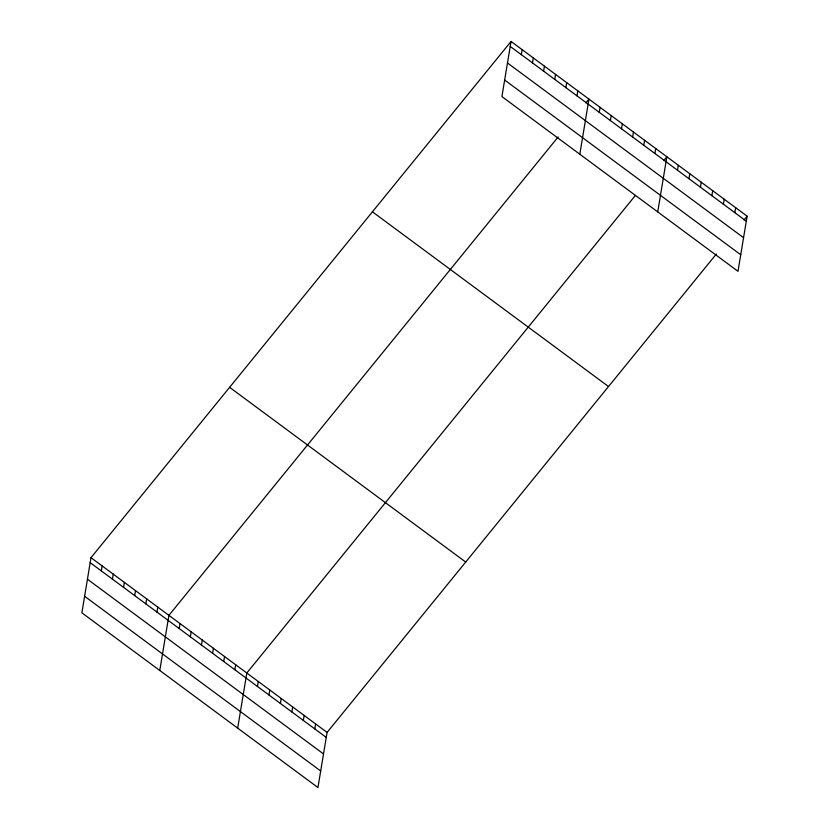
<?xml version="1.0" encoding="UTF-8"?>
<svg xmlns="http://www.w3.org/2000/svg" width="829" height="829" viewBox="0 0 829 829"><rect width="100%" height="100%" fill="white"/><g stroke="black" fill="none" stroke-linecap="round" stroke-linejoin="round"><path stroke-width="1.24" d="M511.047 41.45L501.918 96.578L737.997 271.311L747.126 216.182L511.047 41.45L91.003 557.689L81.874 612.818L317.953 787.55L327.082 732.421L716.329 254.037M101.304 570.901L102.133 565.927M112.433 579.139L113.262 574.165M123.562 587.378L124.391 582.404M134.692 595.616L135.521 590.642M145.821 603.854L146.65 598.88M156.95 612.092L157.779 607.118M159.779 670.485L168.909 615.356L558.145 136.972M179.209 628.569L180.038 623.595M190.338 636.807L191.167 631.822M201.468 645.045L202.297 640.061M212.607 653.273L213.426 648.299M223.737 661.511L224.555 656.537M234.866 669.749L235.685 664.775M237.685 728.142L246.814 673.013L635.283 195.571M257.456 686.474L258.285 681.5M268.928 694.961L269.746 689.987M280.389 703.448L281.218 698.474M291.86 711.935L292.678 706.961M303.331 720.422L304.15 715.448M314.792 728.909L315.621 723.935M521.348 54.662L522.177 49.688M532.477 62.9L533.306 57.926M543.606 71.139L544.435 66.165M554.736 79.377L555.565 74.403M565.865 87.615L566.694 82.641M576.994 95.853L577.823 90.869M579.823 154.235L588.953 99.107L585.875 102.9M599.253 112.319L600.082 107.345M610.382 120.557L611.211 115.583M621.512 128.796L622.341 123.822M632.641 137.034L633.47 132.06M643.77 145.272L644.599 140.298M654.91 153.51L655.729 148.536M657.729 211.903L666.858 156.774L663.78 160.557M677.5 170.235L678.329 165.261M688.972 178.722L689.79 173.748M700.432 187.209L701.261 182.235M711.904 195.696L712.722 190.722M723.365 204.183L724.194 199.209M734.836 212.67L735.665 207.696M744.048 219.965L747.126 216.182M510.218 46.424L746.307 221.156M507.483 62.973L743.561 237.705M504.654 80.03L740.743 254.762M372.428 211.809L608.517 386.542M229.612 387.33L465.701 562.062M91.003 557.689L327.082 732.421M90.174 562.663L326.263 737.395M87.439 579.222L323.517 753.944M84.61 596.269L320.699 771.001"/></g></svg>
